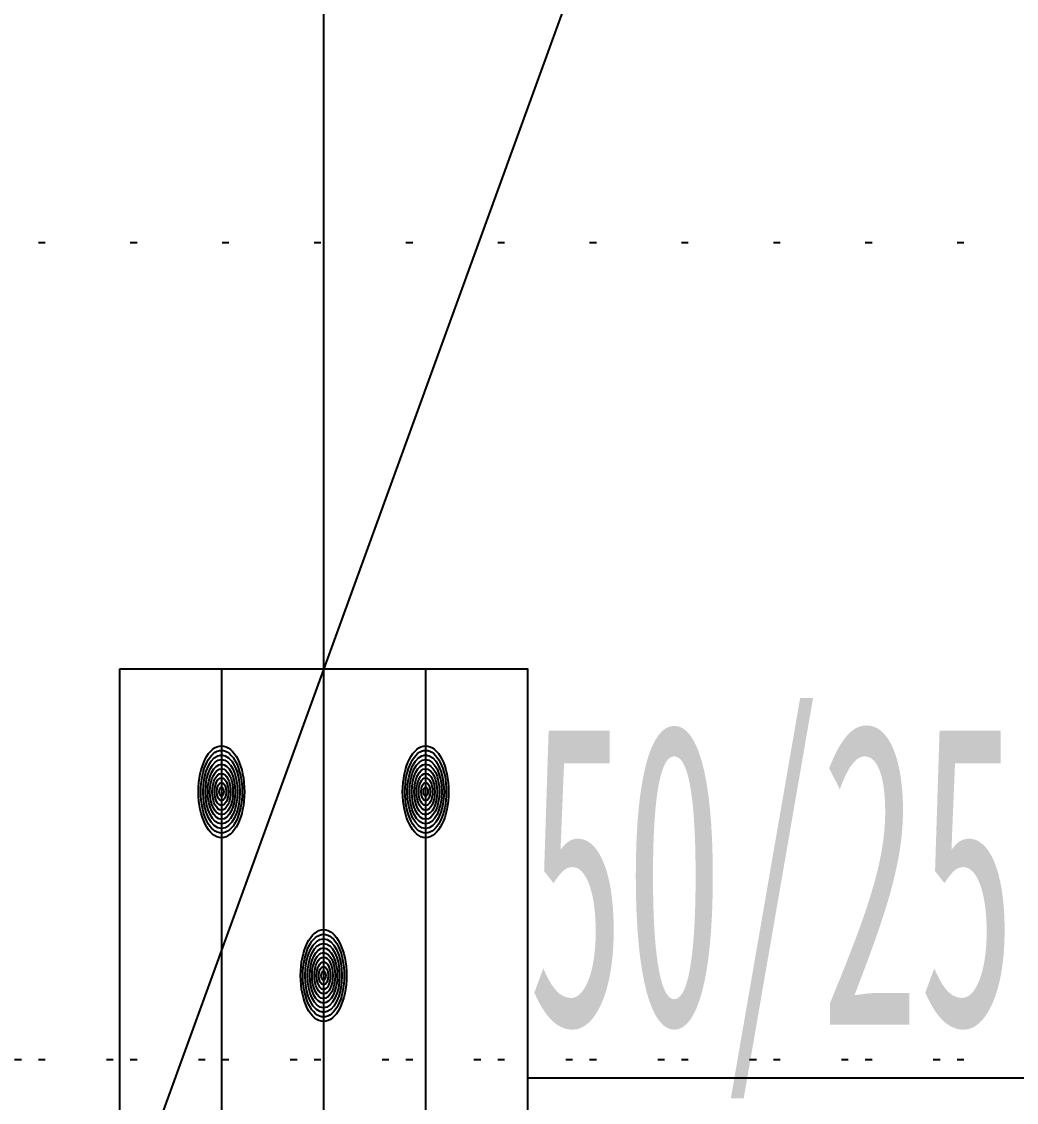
# Model space of a CAD drawing. Header units: millimetres. Extents: x -1499 to 6658, y -12483 to -6008.
# Drawn here: x 1318.61 to 1333.23, y -11057.69 to -11041.81 of the extents above; entities that cross this region are included whole.
import ezdxf

# ---------------------------------------------------------------- set-up
doc = ezdxf.new("R2010")
doc.units = ezdxf.units.MM
doc.linetypes.add('A-DOTLN01H', pattern=[0.125, 0, -0.125])
for name, color, linetype in [('CR-GRID', 56, 'A-DOTLN01H'), ('Layer', 7, 'Continuous'), ('종단지반선', 3, 'Continuous')]:
    doc.layers.add(name, color=color, linetype=linetype)
doc.styles.add('굴림체', font='굴림체')

# ---------------------------------------------------------------- blocks, each defined once
blk = doc.blocks.new('TB-2')
at = {"layer": 'Layer'}
for points in [[(0, 2), (0, 0)], [(-1, 0), (-1, -5), (1, -5), (1, 0), (-1, 0)], [(-0.5, 0), (-0.5, -5)], [(0, 0), (0, -5)], [(0.5, 0), (0.5, -5)], [(1, -1), (4, -1)]]:
    blk.add_lwpolyline(points, dxfattribs=at)
for centre, radius in [((-0.5, -0.3), 0.1125), ((-0.5, -0.3), 0.1013), ((-0.5, -0.3), 0.09), ((0.5, -0.3), 0.1125), ((0.5, -0.3), 0.1013), ((0.5, -0.3), 0.09), ((-0.5, -0.3), 0.0788), ((-0.5, -0.3), 0.0675), ((0.5, -0.3), 0.0788), ((0.5, -0.3), 0.0675), ((-0.5, -0.3), 0.0563), ((-0.5, -0.3), 0.045), ((0.5, -0.3), 0.0563), ((0.5, -0.3), 0.045), ((-0.5, -0.3), 0.0338), ((-0.5, -0.3), 0.0225), ((-0.5, -0.3), 0.0112), ((0.5, -0.3), 0.0338), ((0.5, -0.3), 0.0225), ((0.5, -0.3), 0.0112), ((0, -0.75), 0.1125), ((0, -0.75), 0.1013), ((0, -0.75), 0.09), ((0, -0.75), 0.0788), ((0, -0.75), 0.0675), ((0, -0.75), 0.0563), ((0, -0.75), 0.045), ((0, -0.75), 0.0338), ((0, -0.75), 0.0225), ((0, -0.75), 0.0112)]:
    blk.add_circle(centre, radius, dxfattribs=at)
at = {"layer": 'Layer', "style": '굴림체'}
blk.add_text('50/25', height=0.74074, dxfattribs=at).set_placement((1, -0.8704))

msp = doc.modelspace()

# ---------------------------------------------------------------- linework, layer by layer
at = {"layer": 'CR-GRID', "linetype": 'A-DOTLN01H', "ltscale": 10}
for p, q in [((236.157, -11045.058), (1436.157, -11045.058)), ((236.157, -11057.058), (1436.157, -11057.058)), ((696.157, -11057.058), (6636.157, -11057.058))]:
    msp.add_line(p, q, dxfattribs=at)
at = {"layer": '종단지반선', "flags": 128}
msp.add_lwpolyline([(1336.157, -11015.244), (1316.157, -11070.288), (1296.157, -11124.762), (1276.157, -11158.386), (1265.457, -11190.198), (1264.457, -11190.558), (1256.157, -11165.346), (1247.757, -11164.158), (1236.157, -11189.922), (1218.357, -11259.378), (1217.357, -11261.358), (1216.157, -11258.814), (1199.857, -11220.192), (1196.157, -11220.924), (1176.157, -11271.408), (1156.157, -11326.422)], dxfattribs=at)

# ---------------------------------------------------------------- block references
at = {"xscale": 3, "yscale": 6, "zscale": 3}
msp.add_blockref('TB-2', (1323.047, -11051.325), dxfattribs=at)

doc.saveas('drawing.dxf')
